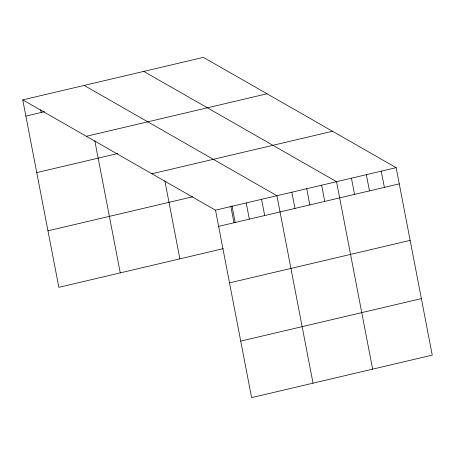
<?xml version="1.0" encoding="UTF-8"?>
<svg xmlns="http://www.w3.org/2000/svg" width="455" height="455" viewBox="0 0 455 455"><rect width="100%" height="100%" fill="white"/><g stroke="black" fill="none" stroke-linecap="round" stroke-linejoin="round"><path stroke-width="0.68" d="M22.75 99.878L203.391 57.381L396.151 167.667L432.25 355.122L251.609 397.619L215.511 210.17L22.75 99.878L58.849 287.332L223.229 248.657M25.872 116.082L44.562 111.685M86.365 136.278L267 93.775M36.753 172.593L117.817 153.523M151.902 173.776L332.542 131.273M47.963 230.816L192.704 196.765M215.511 210.17L396.151 167.667M218.633 226.374L399.274 183.871M229.513 282.885L410.154 240.382M240.729 341.108L421.37 298.605M143.78 71.407L336.541 181.693L372.639 369.147M84.169 85.432L276.93 195.718L313.029 383.167M381.25 171.177L384.373 187.375M366.349 174.68L369.466 190.884M351.442 178.189L354.564 194.387M321.639 185.202L324.756 201.4M306.738 188.706L309.855 204.909M291.831 192.215L294.954 208.413M261.574 199.33L264.696 215.533M246.223 202.947L249.34 219.145M231.97 205.808L235.212 222.631M230.867 206.559L233.989 222.757M164.858 180.857L179.873 258.855M94.799 140.652L120.262 272.881M40.705 109.769L41.223 112.47"/></g></svg>
